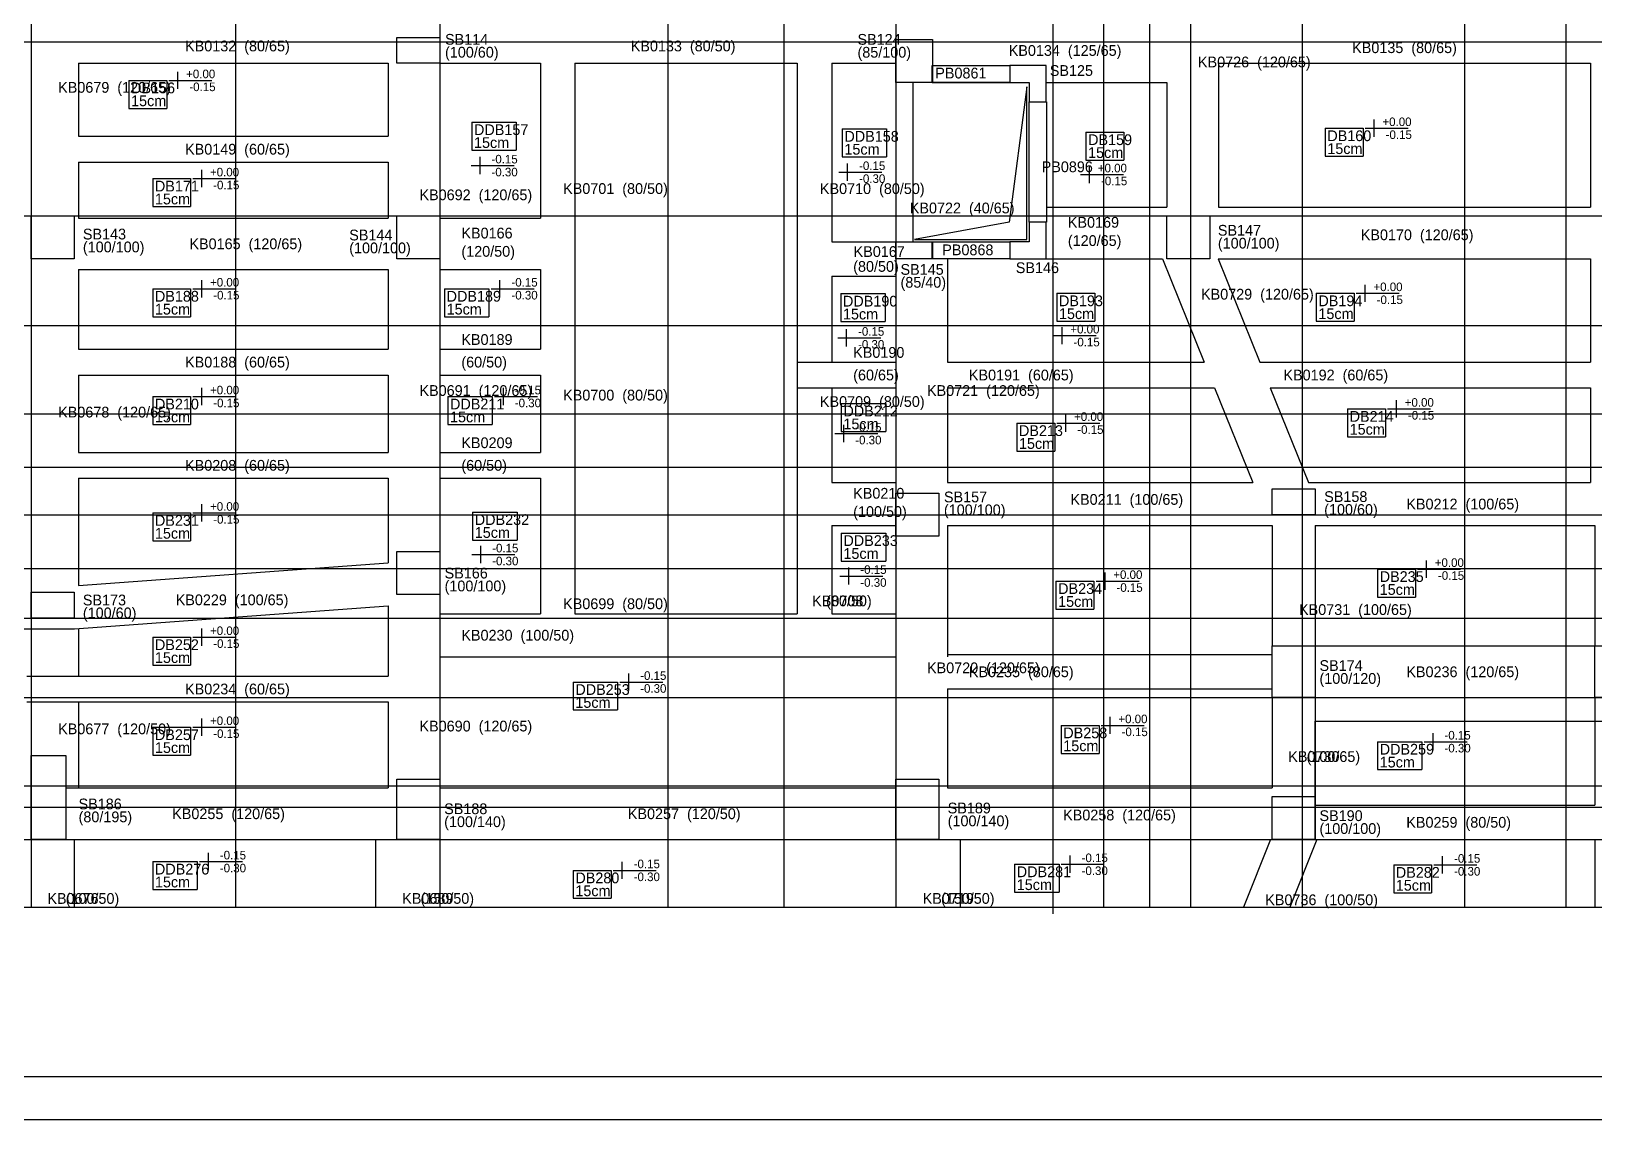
# Model space of a CAD drawing. Header units: millimetres. Extents: x -647929 to -626295, y -75378 to -66578.
# Drawn here: x -640611 to -636976, y -75378 to -72847 of the extents above; entities that cross this region are included whole.
import ezdxf

# ---------------------------------------------------------------- set-up
doc = ezdxf.new("R2010")
doc.units = ezdxf.units.MM
for name, color, linetype in [('KM Aks', 7, 'Continuous'), ('KM Döşeme Markası', 7, 'Continuous'), ('KM Döşeme Şaft', 7, 'Continuous'), ('KM Düşük Döşeme Tarama', 7, 'Continuous'), ('KM Kesik', 7, 'Continuous'), ('KM Kiriş', 7, 'Continuous'), ('KM Kiriş Markası', 7, 'Continuous'), ('KM Kolon', 7, 'Continuous'), ('KM Kolon Markası', 7, 'Continuous'), ('KM Perde', 7, 'Continuous'), ('KM Perde Markası', 7, 'Continuous'), ('LGP-SLAB2', 7, 'Continuous'), ('REBAR_DET2', 7, 'Continuous'), ('REBAR_DET3', 7, 'Continuous'), ('TABLO', 7, 'Continuous')]:
    doc.layers.add(name, color=color, linetype=linetype)

msp = doc.modelspace()

# ---------------------------------------------------------------- linework, layer by layer
at = {"layer": 'KM Aks'}
for p, q in [((-640610.8, -66946.3), (-640610.8, -74883.5)), ((-640135.8, -66946.3), (-640135.8, -74883.5)), ((-639660.8, -66946.3), (-639660.8, -74883.5)), ((-639130.8, -66946.3), (-639130.8, -74883.5)), ((-638860.8, -66946.3), (-638860.8, -74883.5)), ((-638600.8, -66946.3), (-638600.8, -74883.5)), ((-638235.8, -66946.3), (-638235.8, -74898.7)), ((-638118.3, -66946.3), (-638118.3, -74883.5)), ((-638010.8, -66946.3), (-638010.8, -74883.5)), ((-637915.8, -66946.3), (-637915.8, -74883.5)), ((-637655.8, -66946.3), (-637655.8, -74883.5)), ((-637278.3, -66946.3), (-637278.3, -74883.5)), ((-637043.3, -66946.3), (-637043.3, -74883.5)), ((-647537.5, -72871.3), (-629874.7, -72871.3)), ((-647537.5, -73276.3), (-629874.7, -73276.3)), ((-647537.5, -73531.3), (-629874.7, -73531.3)), ((-647537.5, -73736.3), (-629874.7, -73736.3)), ((-647537.5, -73860.3), (-629874.7, -73860.3)), ((-647537.5, -73971.3), (-629874.7, -73971.3)), ((-647537.5, -74096.3), (-629874.7, -74096.3)), ((-647537.5, -74211.3), (-629874.7, -74211.3)), ((-647537.5, -74396.3), (-629874.7, -74396.3)), ((-647537.5, -74601.3), (-629874.7, -74601.3)), ((-647537.5, -74651.3), (-629874.7, -74651.3)), ((-647537.5, -74726.3), (-629874.7, -74726.3))]:
    msp.add_line(p, q, dxfattribs=at)
at = {"layer": 'KM Döşeme Şaft'}
msp.add_lwpolyline([(-638295.9, -72976.5), (-638337.1, -73290.5), (-638557.2, -73331.3), (-638295.9, -73331.3)], close=True, dxfattribs=at)
at = {"layer": 'KM Düşük Döşeme Tarama'}
msp.add_lwpolyline([(-645610.9, -74726.2), (-644660.9, -74726.2), (-644660.9, -74651.2), (-643410.8, -74651.2), (-643410.9, -74726.2), (-641860.9, -74726.2), (-641860.9, -74651.2), (-640610.8, -74651.2), (-640610.9, -74726.2), (-637625.8, -74726.2), (-637625.8, -74451.3), (-636122.8, -74451.3), (-636122.3, -74551.2), (-636040.8, -74551.2), (-636040.8, -74611.2), (-635175.8, -74611.2), (-635175.8, -74551.2), (-635095.8, -74551.2), (-635095.8, -74451.3), (-633591, -74451.3)], dxfattribs=at)
at = {"layer": 'KM Kesik'}
msp.add_line((-646962.4, -74883.5), (-629151.4, -74883.5), dxfattribs=at)
at = {"layer": 'KM Kiriş'}
for p, q in [((-639660.9, -72651.3), (-639660.8, -72861.2)), ((-638601, -72646.3), (-638601, -72866.1)), ((-640500.9, -72921.2), (-639780.9, -72921.2)), ((-640500.9, -72921.2), (-640500.9, -73091.2)), ((-639780.9, -72921.2), (-639780.9, -73091.2)), ((-639660.9, -72921.2), (-639660.9, -73151.2)), ((-639660.8, -72921.2), (-639426.9, -72921.2)), ((-639426.9, -72921.2), (-639426.9, -73281.2)), ((-639346.9, -72921.2), (-638829.9, -72921.2)), ((-639346.9, -72921.2), (-639346.9, -73401.2)), ((-638829.9, -72921.2), (-638829.9, -73336.2)), ((-638749.9, -72921.2), (-638601, -72921.2)), ((-638749.9, -72921.2), (-638749.9, -73336.2)), ((-637850.8, -72921.2), (-636985.8, -72921.2)), ((-637850.8, -72921.2), (-637850.8, -73256.2)), ((-636985.8, -72921.2), (-636985.8, -73256.2)), ((-638601, -72966.1), (-638601, -73336.1)), ((-638560.9, -72966.1), (-638560.9, -73336.1)), ((-638516, -72966.2), (-638290.9, -72966.2)), ((-638250.9, -72966.2), (-637970.8, -72966.2)), ((-637970.8, -72966.2), (-637970.8, -73256.2)), ((-640500.9, -73091.2), (-639780.9, -73091.2)), ((-640500.9, -73151.2), (-639780.9, -73151.2)), ((-640500.9, -73151.2), (-640500.9, -73281.2)), ((-639780.9, -73151.2), (-639780.9, -73281.2)), ((-639660.9, -73151.2), (-639660.8, -73276.2)), ((-640500.9, -73281.2), (-639780.9, -73281.2)), ((-639660.8, -73281.2), (-639426.9, -73281.2)), ((-639346.9, -73281.2), (-639346.9, -73646.2)), ((-638250.8, -73256.2), (-637970.8, -73256.2)), ((-637850.8, -73256.2), (-636985.8, -73256.2)), ((-638829.9, -73336.2), (-638829.9, -73616.2)), ((-638749.9, -73336.2), (-638601, -73336.2)), ((-639660.9, -73376.2), (-639660.9, -73646.2)), ((-638601, -73376.1), (-638600.9, -73616.2)), ((-638480.9, -73376.2), (-638480.9, -73616.2)), ((-638250.9, -73376.2), (-637980.5, -73376.2)), ((-637980.5, -73376.2), (-637883.7, -73616.2)), ((-637851.1, -73376.2), (-636985.8, -73376.2)), ((-637851.1, -73376.2), (-637754.3, -73616.2)), ((-636985.8, -73376.2), (-636985.8, -73616.2)), ((-640500.9, -73401.2), (-639780.9, -73401.2)), ((-640500.9, -73401.2), (-640500.9, -73586.2)), ((-639780.9, -73401.2), (-639780.9, -73586.2)), ((-639660.9, -73401.2), (-639426.9, -73401.2)), ((-639426.9, -73401.2), (-639426.9, -73586.2)), ((-638749.9, -73416.2), (-638600.9, -73416.2)), ((-638749.9, -73416.2), (-638749.9, -73616.2)), ((-640500.9, -73586.2), (-639780.9, -73586.2)), ((-639660.9, -73586.2), (-639426.9, -73586.2)), ((-639660.9, -73586.2), (-639660.9, -73886.2)), ((-639346.9, -73586.2), (-639346.9, -73886.2)), ((-640500.9, -73646.2), (-639780.9, -73646.2)), ((-640500.9, -73646.2), (-640500.9, -73826.2)), ((-639780.9, -73646.2), (-639780.9, -73826.2)), ((-639660.9, -73646.2), (-639426.9, -73646.2)), ((-639426.9, -73646.2), (-639426.9, -73826.2)), ((-638829.9, -73616.2), (-638600.9, -73616.2)), ((-638829.9, -73616.2), (-638829.9, -73996.2)), ((-638480.9, -73616.2), (-637883.7, -73616.2)), ((-637754.3, -73616.2), (-636985.8, -73616.2)), ((-638829.9, -73676.2), (-638600.9, -73676.2)), ((-638749.9, -73676.2), (-638749.9, -73896.2)), ((-638600.9, -73676.2), (-638601, -73921.1)), ((-638480.9, -73676.2), (-637859.5, -73676.2)), ((-638480.9, -73676.2), (-638480.9, -73896.2)), ((-637859.5, -73676.2), (-637770.8, -73896.2)), ((-637730.1, -73676.2), (-636985.8, -73676.2)), ((-637730.1, -73676.2), (-637641.4, -73896.2)), ((-636985.8, -73676.2), (-636985.8, -73896.2)), ((-640500.9, -73826.2), (-639780.9, -73826.2)), ((-639660.9, -73826.2), (-639426.9, -73826.2)), ((-639660.9, -73826.2), (-639660.8, -74056.2)), ((-639346.9, -73826.2), (-639346.9, -74201.2)), ((-640500.9, -73886.2), (-639780.9, -73886.2)), ((-640500.9, -73886.2), (-640500.9, -74135.3)), ((-639780.9, -73886.2), (-639780.9, -74082.5)), ((-639660.9, -73886.2), (-639426.9, -73886.2)), ((-639426.9, -73886.2), (-639426.9, -74201.2)), ((-638829.9, -73896.2), (-638829.9, -74201.2)), ((-638749.9, -73896.2), (-638600.9, -73896.2)), ((-638480.9, -73896.2), (-637770.8, -73896.2)), ((-637641.4, -73896.2), (-636985.8, -73896.2)), ((-638749.9, -73996.2), (-638601, -73996.2)), ((-638749.9, -73996.2), (-638749.9, -74201.2)), ((-638480.9, -73996.2), (-637725.8, -73996.2)), ((-638480.9, -73996.2), (-638480.9, -74301.2)), ((-637725.8, -73996.2), (-637725.8, -74276.2)), ((-637625.8, -73996.2), (-636975.8, -73996.2)), ((-637625.8, -73996.2), (-637625.8, -74276.2)), ((-636975.8, -73996.2), (-636975.8, -74276.2)), ((-638601, -74021.1), (-638600.9, -74301.2)), ((-640500.9, -74135.3), (-639780.9, -74082.5)), ((-640510, -74236.2), (-639780.9, -74182.7)), ((-639780.9, -74182.7), (-639780.9, -74301.2)), ((-639660.9, -74156.2), (-639660.9, -74301.2)), ((-639780.9, -74201.2), (-639780.9, -74346.2)), ((-639660.9, -74201.2), (-639426.9, -74201.2)), ((-639660.9, -74201.2), (-639660.9, -74406.2)), ((-639346.9, -74201.2), (-638829.9, -74201.2)), ((-638749.9, -74201.2), (-638600.9, -74201.2)), ((-638600.9, -74201.2), (-638600.9, -74376.2)), ((-638480.9, -74201.2), (-638480.9, -74296.2)), ((-641310.9, -74236.2), (-640510, -74236.2)), ((-640500.9, -74235.5), (-640500.9, -74346.2)), ((-638480.9, -74296.2), (-637725.8, -74296.2)), ((-637625.8, -74276.2), (-636975.8, -74276.2)), ((-639660.9, -74301.2), (-639346.9, -74301.2)), ((-639426.9, -74301.2), (-638749.9, -74301.2)), ((-638829.9, -74301.2), (-638600.9, -74301.2)), ((-640620.9, -74346.2), (-639780.9, -74346.2)), ((-639660.9, -74346.2), (-639660.8, -74586.2)), ((-640620.9, -74406.2), (-639780.9, -74406.2)), ((-640500.9, -74406.2), (-640500.9, -74606.2)), ((-639780.9, -74406.2), (-639780.9, -74606.2)), ((-638600.9, -74376.2), (-638601, -74586.2)), ((-638480.9, -74376.2), (-637725.8, -74376.2)), ((-638480.9, -74376.2), (-638480.9, -74606.2)), ((-637725.8, -74396.2), (-637725.8, -74606.2)), ((-637625.8, -74396.2), (-637625.9, -74626.1)), ((-637625.8, -74396.2), (-636955.8, -74396.2)), ((-636975.8, -74396.2), (-636975.8, -74646.2)), ((-640531, -74606.2), (-639780.9, -74606.2)), ((-639660.8, -74606.2), (-638601, -74606.2)), ((-638480.9, -74606.2), (-637725.8, -74606.2)), ((-637625.9, -74646.2), (-636975.8, -74646.2)), ((-640531, -74726.2), (-639760.8, -74726.2)), ((-640510.9, -74726.2), (-640510.9, -74883.5)), ((-639810.9, -74726.2), (-639810.9, -74883.5)), ((-639660.9, -74726.2), (-639660.9, -74883.5)), ((-639660.8, -74726.2), (-638601, -74726.2)), ((-638601, -74726.2), (-638600.9, -74883.5)), ((-638501, -74726.2), (-637725.9, -74726.2)), ((-638450.9, -74726.2), (-638450.9, -74883.5)), ((-637729.7, -74726.2), (-637792.6, -74883.5)), ((-637622, -74726.2), (-637684.9, -74883.5)), ((-637622, -74726.2), (-636975.8, -74726.2)), ((-636975.8, -74726.2), (-636975.8, -74883.5))]:
    msp.add_line(p, q, dxfattribs=at)
at = {"layer": 'KM Kolon'}
for points in [[(-639760.9, -72861.2), (-639660.9, -72861.2), (-639660.9, -72921.2), (-639760.9, -72921.2)], [(-638600.9, -72866.1), (-638515.9, -72866.1), (-638515.9, -72966.1), (-638600.9, -72966.1)], [(-638335.9, -72926.2), (-638335.9, -72966.2), (-638290.9, -72966.2), (-638290.9, -73011.2), (-638250.9, -73011.2), (-638250.9, -72926.2)], [(-640610.9, -73276.2), (-640510.9, -73276.2), (-640510.9, -73376.2), (-640610.9, -73376.2)], [(-639760.9, -73276.2), (-639660.9, -73276.2), (-639660.9, -73376.2), (-639760.9, -73376.2)], [(-637970.8, -73276.2), (-637870.8, -73276.2), (-637870.8, -73376.2), (-637970.8, -73376.2)], [(-638250.9, -73291.2), (-638290.9, -73291.2), (-638290.9, -73336.2), (-638335.9, -73336.2), (-638335.9, -73376.2), (-638250.9, -73376.2)], [(-638600.9, -73336.2), (-638515.9, -73336.2), (-638515.9, -73376.2), (-638600.9, -73376.2)], [(-638600.9, -73921.2), (-638500.9, -73921.2), (-638500.9, -74021.2), (-638600.9, -74021.2)], [(-637725.8, -73911.2), (-637625.8, -73911.2), (-637625.8, -73971.2), (-637725.8, -73971.2)], [(-639760.9, -74056.2), (-639660.9, -74056.2), (-639660.9, -74156.2), (-639760.9, -74156.2)], [(-640610.9, -74151.2), (-640510.9, -74151.2), (-640510.9, -74211.2), (-640610.9, -74211.2)], [(-637725.8, -74276.2), (-637625.8, -74276.2), (-637625.8, -74396.2), (-637725.8, -74396.2)], [(-636975.8, -74276.2), (-636875.8, -74276.2), (-636875.8, -74396.2), (-636975.8, -74396.2)], [(-640610.9, -74531.2), (-640530.9, -74531.2), (-640530.9, -74726.2), (-640610.9, -74726.2)], [(-639760.9, -74586.2), (-639660.9, -74586.2), (-639660.9, -74726.2), (-639760.9, -74726.2)], [(-638600.9, -74586.2), (-638500.9, -74586.2), (-638500.9, -74726.2), (-638600.9, -74726.2)], [(-637725.8, -74626.2), (-637625.8, -74626.2), (-637625.8, -74726.2), (-637725.8, -74726.2)]]:
    msp.add_lwpolyline(points, close=True, dxfattribs=at)
at = {"layer": 'KM Perde'}
for points in [[(-638516, -72926.2), (-638335.9, -72926.2), (-638335.9, -72966.2), (-638516, -72966.2)], [(-638250.8, -73011.2), (-638250.8, -73291.2), (-638290.8, -73291.2), (-638290.9, -73011.2)], [(-638516, -73336.2), (-638335.9, -73336.2), (-638335.9, -73376.2), (-638516, -73376.2)]]:
    msp.add_lwpolyline(points, close=True, dxfattribs=at)
at = {"layer": 'LGP-SLAB2'}
for p, q in [((-640383.8, -72961.2), (-640295.8, -72961.2)), ((-640383.8, -72961.2), (-640383.8, -73026.2)), ((-640295.8, -72961.2), (-640295.8, -73026.2)), ((-640383.8, -73026.2), (-640295.8, -73026.2)), ((-639586.5, -73058.3), (-639483.4, -73058.3)), ((-639586.5, -73058.3), (-639586.5, -73123.3)), ((-639483.4, -73058.3), (-639483.4, -73123.3)), ((-638725.3, -73073.8), (-638622.2, -73073.8)), ((-638725.3, -73073.8), (-638725.3, -73138.8)), ((-638622.2, -73073.8), (-638622.2, -73138.8)), ((-638158.8, -73081.6), (-638070.9, -73081.6)), ((-638158.8, -73081.6), (-638158.8, -73146.6)), ((-638070.9, -73081.6), (-638070.9, -73146.6)), ((-637602.6, -73072.4), (-637514.4, -73072.4)), ((-637602.6, -73072.4), (-637602.6, -73137.4)), ((-637514.4, -73072.4), (-637514.4, -73137.4)), ((-639586.5, -73123.3), (-639483.4, -73123.3)), ((-637602.6, -73137.4), (-637514.4, -73137.4)), ((-638725.3, -73138.8), (-638622.2, -73138.8)), ((-638158.8, -73146.6), (-638070.9, -73146.6)), ((-640328.4, -73189.5), (-640240.4, -73189.5)), ((-640328.4, -73189.5), (-640328.4, -73254.5)), ((-640240.4, -73189.5), (-640240.4, -73254.5)), ((-640328.4, -73254.5), (-640240.4, -73254.5)), ((-640328.4, -73445.6), (-640240.3, -73445.6)), ((-640328.4, -73445.6), (-640328.4, -73510.6)), ((-640240.3, -73445.6), (-640240.3, -73510.6)), ((-639650.2, -73445.6), (-639546.9, -73445.6)), ((-639650.2, -73445.6), (-639650.2, -73510.6)), ((-639546.9, -73445.6), (-639546.9, -73510.6)), ((-638728.7, -73457), (-638625.5, -73457)), ((-638728.7, -73457), (-638728.7, -73522)), ((-638625.5, -73457), (-638625.5, -73522)), ((-638226.5, -73456.2), (-638138.4, -73456.2)), ((-638226.5, -73456.2), (-638226.5, -73521.2)), ((-638138.4, -73456.2), (-638138.4, -73521.2)), ((-637623.3, -73456.2), (-637535.3, -73456.2)), ((-637623.3, -73456.2), (-637623.3, -73521.2)), ((-637535.3, -73456.2), (-637535.3, -73521.2)), ((-640328.4, -73510.6), (-640240.3, -73510.6)), ((-639650.2, -73510.6), (-639546.9, -73510.6)), ((-638728.7, -73522), (-638625.5, -73522)), ((-638226.5, -73521.2), (-638138.4, -73521.2)), ((-637623.3, -73521.2), (-637535.3, -73521.2)), ((-640328.4, -73696.2), (-640240.3, -73696.2)), ((-640328.4, -73696.2), (-640328.4, -73761.2)), ((-640240.3, -73696.2), (-640240.3, -73761.2)), ((-639642.3, -73696.2), (-639539.1, -73696.2)), ((-639642.3, -73696.2), (-639642.3, -73761.2)), ((-639539.1, -73696.2), (-639539.1, -73761.2)), ((-638727.6, -73712.4), (-638624.3, -73712.4)), ((-638727.6, -73712.4), (-638727.6, -73777.4)), ((-638624.3, -73712.4), (-638624.3, -73777.4)), ((-637550.7, -73724.9), (-637462.6, -73724.9)), ((-637550.7, -73724.9), (-637550.7, -73789.9)), ((-637462.6, -73724.9), (-637462.6, -73789.9)), ((-640328.4, -73761.2), (-640240.3, -73761.2)), ((-639642.3, -73761.2), (-639539.1, -73761.2)), ((-638727.6, -73777.4), (-638624.3, -73777.4)), ((-638319.5, -73758), (-638231.4, -73758)), ((-638319.5, -73758), (-638319.5, -73823)), ((-638231.4, -73758), (-638231.4, -73823)), ((-637550.7, -73789.9), (-637462.6, -73789.9)), ((-638319.5, -73823), (-638231.4, -73823)), ((-640328.4, -73966.8), (-640240.3, -73966.8)), ((-640328.4, -73966.8), (-640328.4, -74031.8)), ((-640240.3, -73966.8), (-640240.3, -74031.8)), ((-639584.7, -73964.9), (-639481.3, -73964.9)), ((-639584.7, -73964.9), (-639584.7, -74029.9)), ((-639481.3, -73964.9), (-639481.3, -74029.9)), ((-640328.4, -74031.8), (-640240.3, -74031.8)), ((-639584.7, -74029.9), (-639481.3, -74029.9)), ((-638727.6, -74013.7), (-638624.2, -74013.7)), ((-638727.6, -74013.7), (-638727.6, -74078.7)), ((-638624.2, -74013.7), (-638624.2, -74078.7)), ((-638727.6, -74078.7), (-638624.2, -74078.7)), ((-637480.8, -74097.4), (-637392.8, -74097.4)), ((-637480.8, -74097.4), (-637480.8, -74162.4)), ((-637392.8, -74097.4), (-637392.8, -74162.4)), ((-638228.4, -74125.3), (-638140.2, -74125.3)), ((-638228.4, -74125.3), (-638228.4, -74190.3)), ((-638140.2, -74125.3), (-638140.2, -74190.3)), ((-638228.4, -74190.3), (-638140.2, -74190.3)), ((-637480.8, -74162.4), (-637392.8, -74162.4)), ((-640328.4, -74255.7), (-640240.3, -74255.7)), ((-640328.4, -74255.7), (-640328.4, -74320.7)), ((-640240.3, -74255.7), (-640240.3, -74320.7)), ((-640328.4, -74320.7), (-640240.3, -74320.7)), ((-639350.9, -74360), (-639247.6, -74360)), ((-639350.9, -74360), (-639350.9, -74425)), ((-639247.6, -74360), (-639247.6, -74425)), ((-639350.9, -74425), (-639247.6, -74425)), ((-640328.4, -74465), (-640240.3, -74465)), ((-640328.4, -74465), (-640328.4, -74530)), ((-640240.3, -74465), (-640240.3, -74530)), ((-638216.5, -74460.8), (-638128.4, -74460.8)), ((-638216.5, -74460.8), (-638216.5, -74525.8)), ((-638128.4, -74460.8), (-638128.4, -74525.8)), ((-637480.8, -74498.7), (-637377.6, -74498.7)), ((-637480.8, -74498.7), (-637480.8, -74563.7)), ((-637377.6, -74498.7), (-637377.6, -74563.7)), ((-640328.4, -74530), (-640240.3, -74530)), ((-638216.5, -74525.8), (-638128.4, -74525.8)), ((-637480.8, -74563.7), (-637377.6, -74563.7)), ((-640328.4, -74777.5), (-640224.9, -74777.5)), ((-640328.4, -74777.5), (-640328.4, -74842.5)), ((-640224.9, -74777.5), (-640224.9, -74842.5)), ((-639350.9, -74797.9), (-639262.7, -74797.9)), ((-639350.9, -74797.9), (-639350.9, -74862.9)), ((-639262.7, -74797.9), (-639262.7, -74862.9)), ((-638324.6, -74783.7), (-638221.3, -74783.7)), ((-638324.6, -74783.7), (-638324.6, -74848.7)), ((-638221.3, -74783.7), (-638221.3, -74848.7)), ((-637443.3, -74785.1), (-637355.2, -74785.1)), ((-637443.3, -74785.1), (-637443.3, -74850.1)), ((-637355.2, -74785.1), (-637355.2, -74850.1)), ((-640328.4, -74842.5), (-640224.9, -74842.5)), ((-639350.9, -74862.9), (-639262.7, -74862.9)), ((-638324.6, -74848.7), (-638221.3, -74848.7)), ((-637443.3, -74850.1), (-637355.2, -74850.1))]:
    msp.add_line(p, q, dxfattribs=at)
at = {"layer": 'REBAR_DET2'}
for p, q in [((-640270.8, -72941.2), (-640270.8, -72981.2)), ((-640290.8, -72961.2), (-640190.8, -72961.2)), ((-637489.4, -73052.4), (-637489.4, -73092.4)), ((-637509.4, -73072.4), (-637409.4, -73072.4)), ((-640215.4, -73169.5), (-640215.4, -73209.5)), ((-639588.3, -73159.3), (-639488.3, -73159.3)), ((-639568.3, -73139.3), (-639568.3, -73179.3)), ((-638713.6, -73154.6), (-638713.6, -73194.6)), ((-638151.1, -73160), (-638151.1, -73200)), ((-640235.4, -73189.5), (-640135.4, -73189.5)), ((-638733.6, -73174.6), (-638633.6, -73174.6)), ((-638171.1, -73180), (-638071.1, -73180)), ((-640215.3, -73425.6), (-640215.3, -73465.6)), ((-639521.9, -73425.6), (-639521.9, -73465.6)), ((-640235.3, -73445.6), (-640135.3, -73445.6)), ((-639541.9, -73445.6), (-639441.9, -73445.6)), ((-637530.3, -73456.2), (-637430.3, -73456.2)), ((-637510.3, -73436.2), (-637510.3, -73476.2)), ((-638215.1, -73534.6), (-638215.1, -73574.6)), ((-638736, -73559.9), (-638636, -73559.9)), ((-638716, -73539.9), (-638716, -73579.9)), ((-638235.1, -73554.6), (-638135.1, -73554.6)), ((-640215.3, -73676.2), (-640215.3, -73716.2)), ((-639514.1, -73676.2), (-639514.1, -73716.2)), ((-640235.3, -73696.2), (-640135.3, -73696.2)), ((-639534.1, -73696.2), (-639434.1, -73696.2)), ((-637437.6, -73704.9), (-637437.6, -73744.9)), ((-638206.4, -73738), (-638206.4, -73778)), ((-637457.6, -73724.9), (-637357.6, -73724.9)), ((-638742.6, -73782.4), (-638642.6, -73782.4)), ((-638722.6, -73762.4), (-638722.6, -73802.4)), ((-638226.4, -73758), (-638126.4, -73758)), ((-640235.3, -73966.8), (-640135.3, -73966.8)), ((-640215.3, -73946.8), (-640215.3, -73986.8)), ((-639566.7, -74043.6), (-639566.7, -74083.6)), ((-639586.7, -74063.6), (-639486.7, -74063.6)), ((-637367.8, -74077.4), (-637367.8, -74117.4)), ((-638730.8, -74113.6), (-638630.8, -74113.6)), ((-638710.8, -74093.6), (-638710.8, -74133.6)), ((-638115.2, -74105.3), (-638115.2, -74145.3)), ((-637387.8, -74097.4), (-637287.8, -74097.4)), ((-638135.2, -74125.3), (-638035.2, -74125.3)), ((-640235.3, -74255.7), (-640135.3, -74255.7)), ((-640215.3, -74235.7), (-640215.3, -74275.7)), ((-639242.6, -74360), (-639142.6, -74360)), ((-639222.6, -74340), (-639222.6, -74380)), ((-640215.3, -74445), (-640215.3, -74485)), ((-638103.4, -74440.8), (-638103.4, -74480.8)), ((-640235.3, -74465), (-640135.3, -74465)), ((-638123.4, -74460.8), (-638023.4, -74460.8)), ((-637352.6, -74478.7), (-637352.6, -74518.7)), ((-637372.6, -74498.7), (-637272.6, -74498.7)), ((-640199.9, -74757.5), (-640199.9, -74797.5)), ((-638196.3, -74763.7), (-638196.3, -74803.7)), ((-637330.2, -74765.1), (-637330.2, -74805.1)), ((-640219.9, -74777.5), (-640119.9, -74777.5)), ((-639257.7, -74797.9), (-639157.7, -74797.9)), ((-639237.7, -74777.9), (-639237.7, -74817.9)), ((-638216.3, -74783.7), (-638116.3, -74783.7)), ((-637350.2, -74785.1), (-637250.2, -74785.1))]:
    msp.add_line(p, q, dxfattribs=at)
at = {"layer": 'TABLO'}
for points in [[(-647929.1, -66577.6), (-626294.5, -66577.6), (-626294.5, -75377.6), (-647929.1, -75377.6)], [(-647829.1, -66677.6), (-626394.5, -66677.6), (-626394.5, -75277.6), (-647829.1, -75277.6)]]:
    msp.add_lwpolyline(points, close=True, dxfattribs=at)

# ---------------------------------------------------------------- texts
at = {"layer": 'KM Döşeme Markası'}
for s, p in [('DB156', (-640378.8, -72991.2)), ('15cm', (-640378.8, -73021.2)), ('DDB157', (-639581.5, -73088.3)), ('15cm', (-639581.5, -73118.3)), ('DDB158', (-638720.3, -73103.8)), ('DB159', (-638153.8, -73111.6)), ('DB160', (-637597.6, -73102.4)), ('15cm', (-638720.3, -73133.8)), ('15cm', (-638153.8, -73141.6)), ('15cm', (-637597.6, -73132.4)), ('DB171', (-640323.4, -73219.5)), ('15cm', (-640323.4, -73249.5)), ('DB188', (-640323.4, -73475.6)), ('DDB189', (-639645.2, -73475.6)), ('DDB190', (-638723.7, -73487)), ('DB193', (-638221.5, -73486.2)), ('DB194', (-637618.3, -73486.2)), ('15cm', (-640323.4, -73505.6)), ('15cm', (-639645.2, -73505.6)), ('15cm', (-638723.7, -73517)), ('15cm', (-638221.5, -73516.2)), ('15cm', (-637618.3, -73516.2)), ('DB210', (-640323.4, -73726.2)), ('DDB211', (-639637.3, -73726.2)), ('DDB212', (-638722.6, -73742.4)), ('15cm', (-640323.4, -73756.2)), ('15cm', (-639637.3, -73756.2)), ('15cm', (-638722.6, -73772.4)), ('DB214', (-637545.7, -73754.9)), ('DB213', (-638314.5, -73788)), ('15cm', (-637545.7, -73784.9)), ('15cm', (-638314.5, -73818)), ('DB231', (-640323.4, -73996.8)), ('DDB232', (-639579.7, -73994.9)), ('15cm', (-640323.4, -74026.8)), ('15cm', (-639579.7, -74024.9)), ('DDB233', (-638722.6, -74043.7)), ('15cm', (-638722.6, -74073.7)), ('DB235', (-637475.8, -74127.4)), ('DB234', (-638223.4, -74155.3)), ('15cm', (-637475.8, -74157.4)), ('15cm', (-638223.4, -74185.3)), ('DB252', (-640323.4, -74285.7)), ('15cm', (-640323.4, -74315.7)), ('DDB253', (-639345.9, -74390)), ('15cm', (-639345.9, -74420)), ('DB257', (-640323.4, -74495)), ('DB258', (-638211.5, -74490.8)), ('15cm', (-640323.4, -74525)), ('15cm', (-638211.5, -74520.8)), ('DDB259', (-637475.8, -74528.7)), ('15cm', (-637475.8, -74558.7)), ('DDB276', (-640323.4, -74807.5)), ('DB280', (-639345.9, -74827.9)), ('DDB281', (-638319.6, -74813.7)), ('DB282', (-637438.3, -74815.1)), ('15cm', (-640323.4, -74837.5)), ('15cm', (-639345.9, -74857.9)), ('15cm', (-638319.6, -74843.7)), ('15cm', (-637438.3, -74845.1))]:
    msp.add_text(s, height=25, dxfattribs=at).set_placement(p)
at = {"layer": 'KM Kiriş Markası'}
for s, p in [('KB0132  (80/65)', (-640253.3, -72893.7)), ('KB0133  (80/50)', (-639217.1, -72893.7)), ('KB0134  (125/65)', (-638338.3, -72904.2)), ('KB0135  (80/65)', (-637539.8, -72897.7)), ('KB0726  (120/65)', (-637898.3, -72930.9)), ('KB0679  (120/65)', (-640548.4, -72989.9)), ('KB0149  (60/65)', (-640253.3, -73133.7)), ('KB0701  (80/50)', (-639374.3, -73225.2)), ('KB0710  (80/50)', (-638777.3, -73225.4)), ('KB0692  (120/65)', (-639708.3, -73239.8)), ('KB0722  (40/65)', (-638568.3, -73270.4)), ('KB0169', (-638200.8, -73303.7)), ('KB0166', (-639610.8, -73328.7)), ('KB0170  (120/65)', (-637519.8, -73332.7)), ('KB0165  (120/65)', (-640243.2, -73353.7)), ('(120/50)', (-639610.8, -73371.2)), ('KB0167', (-638698.9, -73371.7)), ('(120/65)', (-638200.8, -73346.2)), ('(80/50)', (-638699.9, -73406.2)), ('KB0729  (120/65)', (-637891.2, -73470.8)), ('KB0189', (-639610.9, -73576.2)), ('KB0188  (60/65)', (-640253.3, -73628.7)), ('(60/50)', (-639610.9, -73628.7)), ('KB0190', (-638699.9, -73606.2)), ('(60/65)', (-638699.9, -73658.7)), ('KB0191  (60/65)', (-638430.9, -73658.7)), ('KB0192  (60/65)', (-637699.6, -73658.7)), ('KB0691  (120/65)', (-639708.3, -73694.8)), ('KB0700  (80/50)', (-639374.3, -73705.4)), ('KB0721  (120/65)', (-638528.3, -73694.8)), ('KB0678  (120/65)', (-640548.4, -73744.9)), ('KB0709  (80/50)', (-638777.3, -73720.4)), ('KB0209', (-639610.9, -73816.2)), ('KB0208  (60/65)', (-640253.3, -73868.7)), ('(60/50)', (-639610.9, -73868.7)), ('KB0210', (-638699.9, -73933.7)), ('KB0211  (100/65)', (-638194.8, -73948)), ('KB0212  (100/65)', (-637413.8, -73958.7)), ('(100/50)', (-638699.9, -73976.2)), ('KB0229  (100/65)', (-640275.1, -74181.4)), ('KB0699  (80/50)', (-639374.3, -74190.5)), ('KB0708', (-638795.3, -74183.9)), ('(80/50)', (-638762.8, -74183.9)), ('KB0731  (100/65)', (-637663.3, -74204.1)), ('KB0230  (100/50)', (-639610.9, -74263.7)), ('KB0720  (120/65)', (-638528.3, -74339.5)), ('KB0235  (80/65)', (-638430.9, -74348.7)), ('KB0236  (120/65)', (-637413.8, -74348.7)), ('KB0234  (60/65)', (-640253.3, -74388.7)), ('KB0677  (120/50)', (-640548.4, -74481.4)), ('KB0690  (120/65)', (-639708.3, -74474.9)), ('KB0730', (-637688.3, -74545.8)), ('(100/65)', (-637645.8, -74545.8)), ('KB0255  (120/65)', (-640283.2, -74678.7)), ('KB0257  (120/50)', (-639223.8, -74678.7)), ('KB0258  (120/65)', (-638211.8, -74681.7)), ('KB0259  (80/50)', (-637413.9, -74698.7)), ('KB0676', (-640573.4, -74875.7)), ('(100/50)', (-640530.9, -74875.7)), ('KB0689', (-639748.4, -74875.6)), ('(150/50)', (-639705.9, -74875.6)), ('KB0719', (-638538.3, -74875.6)), ('(150/50)', (-638495.8, -74875.6)), ('KB0736  (100/50)', (-637741.8, -74878.8))]:
    msp.add_text(s, height=25, dxfattribs=at).set_placement(p)
at = {"layer": 'KM Kolon Markası'}
for s, p in [('SB114', (-639648.9, -72878.2)), ('(100/60)', (-639648.9, -72908.2)), ('SB124', (-638689.9, -72878.3)), ('(85/100)', (-638689.9, -72908.3)), ('SB125', (-638242.8, -72950.8)), ('SB143', (-640490.9, -73331)), ('SB144', (-639871.6, -73333.2)), ('SB147', (-637852, -73322.2)), ('(100/100)', (-640490.9, -73361)), ('(100/100)', (-639871.6, -73363.2)), ('(100/100)', (-637852, -73352.2)), ('SB145', (-638589.9, -73413.2)), ('SB146', (-638321.8, -73409.2)), ('(85/40)', (-638589.9, -73443.2)), ('SB157', (-638488.9, -73942.2)), ('SB158', (-637604.8, -73941.4)), ('(100/100)', (-638488.9, -73972.2)), ('(100/60)', (-637604.8, -73971.4)), ('SB166', (-639649.9, -74119.2)), ('(100/100)', (-639649.9, -74149.2)), ('SB173', (-640490.9, -74181.8)), ('(100/60)', (-640490.9, -74211.8)), ('SB174', (-637615.8, -74334.2)), ('(100/120)', (-637615.8, -74364.2)), ('SB186', (-640500.9, -74656)), ('(80/195)', (-640500.9, -74686)), ('SB188', (-639650.9, -74667.2)), ('SB189', (-638480.2, -74665.4)), ('SB190', (-637615.8, -74683.2)), ('(100/140)', (-639650.9, -74697.2)), ('(100/140)', (-638480.2, -74695.4)), ('(100/100)', (-637615.8, -74713.2))]:
    msp.add_text(s, height=25, dxfattribs=at).set_placement(p)
at = {"layer": 'KM Perde Markası'}
for s, p in [('PB0861 ', (-638509, -72956.7)), ('PB0896', (-638261.7, -73174.6)), ('PB0868 ', (-638492.8, -73367.7))]:
    msp.add_text(s, height=25, dxfattribs=at).set_placement(p)
at = {"layer": 'REBAR_DET3'}
for s, p in [('+0.00', (-640250.8, -72956.2)), (' -0.15', (-640250.8, -72986.2)), ('+0.00', (-637469.4, -73067.4)), (' -0.15', (-637469.4, -73097.4)), (' -0.15', (-639548.3, -73154.3)), ('+0.00', (-640195.4, -73184.5)), (' -0.30', (-639548.3, -73184.3)), (' -0.15', (-638693.6, -73169.6)), ('+0.00', (-638131.1, -73175)), (' -0.15', (-640195.4, -73214.5)), (' -0.30', (-638693.6, -73199.6)), (' -0.15', (-638131.1, -73205)), ('+0.00', (-640195.3, -73440.6)), (' -0.15', (-639501.9, -73440.6)), (' -0.15', (-640195.3, -73470.6)), (' -0.30', (-639501.9, -73470.6)), ('+0.00', (-637490.3, -73451.2)), (' -0.15', (-637490.3, -73481.2)), (' -0.15', (-638696, -73554.9)), ('+0.00', (-638195.1, -73549.6)), (' -0.30', (-638696, -73584.9)), (' -0.15', (-638195.1, -73579.6)), ('+0.00', (-640195.3, -73691.2)), (' -0.15', (-639494.1, -73691.2)), (' -0.15', (-640195.3, -73721.2)), (' -0.30', (-639494.1, -73721.2)), ('+0.00', (-637417.6, -73719.9)), ('+0.00', (-638186.4, -73753)), (' -0.15', (-637417.6, -73749.9)), (' -0.15', (-638702.6, -73777.4)), (' -0.30', (-638702.6, -73807.4)), (' -0.15', (-638186.4, -73783)), ('+0.00', (-640195.3, -73961.8)), (' -0.15', (-640195.3, -73991.8)), (' -0.15', (-639546.7, -74058.6)), (' -0.30', (-639546.7, -74088.6)), ('+0.00', (-637347.8, -74092.4)), (' -0.15', (-638690.8, -74108.6)), (' -0.30', (-638690.8, -74138.6)), ('+0.00', (-638095.2, -74120.3)), (' -0.15', (-637347.8, -74122.4)), (' -0.15', (-638095.2, -74150.3)), ('+0.00', (-640195.3, -74250.7)), (' -0.15', (-640195.3, -74280.7)), (' -0.15', (-639202.6, -74355)), (' -0.30', (-639202.6, -74385)), ('+0.00', (-640195.3, -74460)), ('+0.00', (-638083.4, -74455.8)), (' -0.15', (-640195.3, -74490)), (' -0.15', (-638083.4, -74485.8)), (' -0.15', (-637332.6, -74493.7)), (' -0.30', (-637332.6, -74523.7)), (' -0.15', (-640179.9, -74772.5)), (' -0.15', (-639217.7, -74792.9)), (' -0.15', (-638176.3, -74778.7)), (' -0.15', (-637310.2, -74780.1)), (' -0.30', (-640179.9, -74802.5)), (' -0.30', (-639217.7, -74822.9)), (' -0.30', (-638176.3, -74808.7)), (' -0.30', (-637310.2, -74810.1))]:
    msp.add_text(s, height=20, dxfattribs=at).set_placement(p)

doc.saveas('drawing.dxf')
